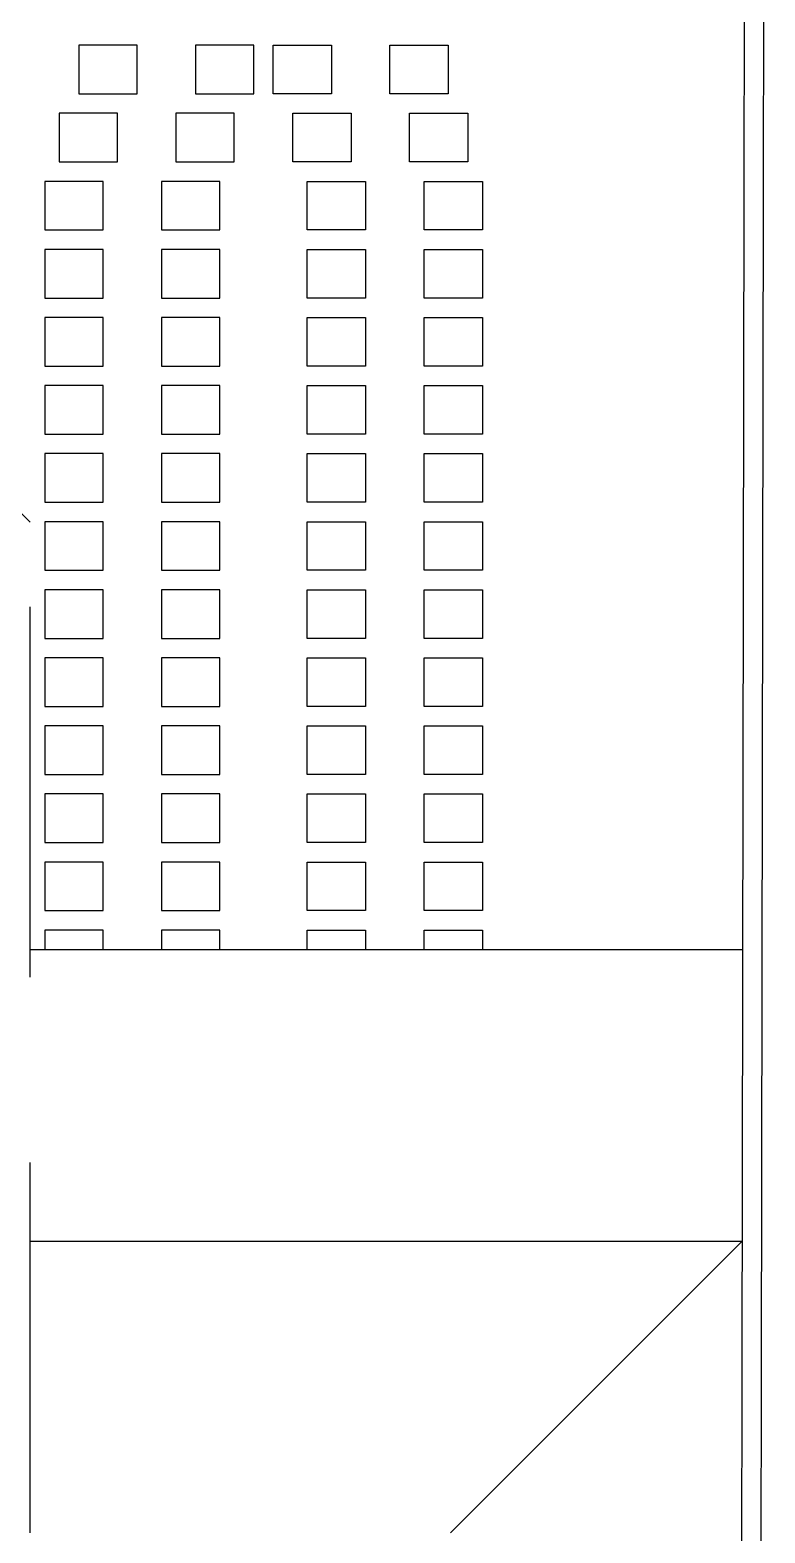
# Model space of a CAD drawing. Header units: millimetres. Extents: x 166 to 289, y 88 to 139.
# Drawn here: x 213.35 to 220.9, y 108.26 to 123.72 of the extents above; entities that cross this region are included whole.
import ezdxf

# ---------------------------------------------------------------- set-up
doc = ezdxf.new("R2010")
doc.units = ezdxf.units.MM
doc.header["$LTSCALE"] = 0.6
doc.linetypes.add('HIDDEN', pattern=[9.525, 6.35, -3.175])
for name, color, linetype in [('0.1', 1, 'Continuous'), ('0.3', 3, 'Continuous'), ('AR-PRJ', 1, 'HIDDEN')]:
    doc.layers.add(name, color=color, linetype=linetype)

msp = doc.modelspace()

# ---------------------------------------------------------------- linework, layer by layer
at = {"layer": '0.1'}
for p, q in [((213.347, 114.262), (220.674, 114.262)), ((213.347, 111.262), (220.669, 111.262)), ((220.669, 111.262), (217.669, 108.262))]:
    msp.add_line(p, q, dxfattribs=at)
at = {"layer": '0.1', "lineweight": -3}
for points in [[(213.847, 123.062), (214.447, 123.062), (214.447, 123.562), (213.847, 123.562)], [(215.047, 123.062), (215.647, 123.062), (215.647, 123.562), (215.047, 123.562)], [(216.448, 123.062), (215.848, 123.062), (215.848, 123.562), (216.448, 123.562)], [(217.648, 123.062), (217.048, 123.062), (217.048, 123.562), (217.648, 123.562)], [(213.647, 122.362), (214.247, 122.362), (214.247, 122.862), (213.647, 122.862)], [(214.847, 122.362), (215.447, 122.362), (215.447, 122.862), (214.847, 122.862)], [(216.648, 122.362), (216.048, 122.362), (216.048, 122.862), (216.648, 122.862)], [(217.848, 122.362), (217.248, 122.362), (217.248, 122.862), (217.848, 122.862)], [(213.497, 121.662), (214.097, 121.662), (214.097, 122.162), (213.497, 122.162)], [(214.697, 121.662), (215.297, 121.662), (215.297, 122.162), (214.697, 122.162)], [(216.798, 121.662), (216.198, 121.662), (216.198, 122.162), (216.798, 122.162)], [(217.998, 121.662), (217.398, 121.662), (217.398, 122.162), (217.998, 122.162)], [(213.497, 120.962), (214.097, 120.962), (214.097, 121.462), (213.497, 121.462)], [(214.697, 120.962), (215.297, 120.962), (215.297, 121.462), (214.697, 121.462)], [(216.798, 120.962), (216.198, 120.962), (216.198, 121.462), (216.798, 121.462)], [(217.998, 120.962), (217.398, 120.962), (217.398, 121.462), (217.998, 121.462)], [(213.497, 120.262), (214.097, 120.262), (214.097, 120.762), (213.497, 120.762)], [(214.697, 120.262), (215.297, 120.262), (215.297, 120.762), (214.697, 120.762)], [(216.798, 120.262), (216.198, 120.262), (216.198, 120.762), (216.798, 120.762)], [(217.998, 120.262), (217.398, 120.262), (217.398, 120.762), (217.998, 120.762)], [(213.497, 119.562), (214.097, 119.562), (214.097, 120.062), (213.497, 120.062)], [(214.697, 119.562), (215.297, 119.562), (215.297, 120.062), (214.697, 120.062)], [(216.798, 119.562), (216.198, 119.562), (216.198, 120.062), (216.798, 120.062)], [(217.998, 119.562), (217.398, 119.562), (217.398, 120.062), (217.998, 120.062)], [(213.497, 118.862), (214.097, 118.862), (214.097, 119.362), (213.497, 119.362)], [(214.697, 118.862), (215.297, 118.862), (215.297, 119.362), (214.697, 119.362)], [(216.798, 118.862), (216.198, 118.862), (216.198, 119.362), (216.798, 119.362)], [(217.998, 118.862), (217.398, 118.862), (217.398, 119.362), (217.998, 119.362)], [(213.497, 118.162), (214.097, 118.162), (214.097, 118.662), (213.497, 118.662)], [(214.697, 118.162), (215.297, 118.162), (215.297, 118.662), (214.697, 118.662)], [(216.798, 118.162), (216.198, 118.162), (216.198, 118.662), (216.798, 118.662)], [(217.998, 118.162), (217.398, 118.162), (217.398, 118.662), (217.998, 118.662)], [(213.497, 117.462), (214.097, 117.462), (214.097, 117.962), (213.497, 117.962)], [(214.697, 117.462), (215.297, 117.462), (215.297, 117.962), (214.697, 117.962)], [(216.798, 117.462), (216.198, 117.462), (216.198, 117.962), (216.798, 117.962)], [(217.998, 117.462), (217.398, 117.462), (217.398, 117.962), (217.998, 117.962)], [(213.497, 116.762), (214.097, 116.762), (214.097, 117.262), (213.497, 117.262)], [(214.697, 116.762), (215.297, 116.762), (215.297, 117.262), (214.697, 117.262)], [(216.798, 116.762), (216.198, 116.762), (216.198, 117.262), (216.798, 117.262)], [(217.998, 116.762), (217.398, 116.762), (217.398, 117.262), (217.998, 117.262)], [(213.497, 116.062), (214.097, 116.062), (214.097, 116.562), (213.497, 116.562)], [(214.697, 116.062), (215.297, 116.062), (215.297, 116.562), (214.697, 116.562)], [(216.798, 116.062), (216.198, 116.062), (216.198, 116.562), (216.798, 116.562)], [(217.998, 116.062), (217.398, 116.062), (217.398, 116.562), (217.998, 116.562)], [(213.497, 115.362), (214.097, 115.362), (214.097, 115.862), (213.497, 115.862)], [(214.697, 115.362), (215.297, 115.362), (215.297, 115.862), (214.697, 115.862)], [(216.798, 115.362), (216.198, 115.362), (216.198, 115.862), (216.798, 115.862)], [(217.998, 115.362), (217.398, 115.362), (217.398, 115.862), (217.998, 115.862)], [(213.497, 114.662), (214.097, 114.662), (214.097, 115.162), (213.497, 115.162)], [(214.697, 114.662), (215.297, 114.662), (215.297, 115.162), (214.697, 115.162)], [(216.798, 114.662), (216.198, 114.662), (216.198, 115.162), (216.798, 115.162)], [(217.998, 114.662), (217.398, 114.662), (217.398, 115.162), (217.998, 115.162)]]:
    msp.add_lwpolyline(points, close=True, dxfattribs=at)
for points in [[(214.097, 114.262), (214.097, 114.462), (213.497, 114.462), (213.497, 114.262)], [(215.297, 114.262), (215.297, 114.462), (214.697, 114.462), (214.697, 114.262)], [(216.198, 114.262), (216.198, 114.462), (216.798, 114.462), (216.798, 114.262)], [(217.398, 114.262), (217.398, 114.462), (217.998, 114.462), (217.998, 114.262)]]:
    msp.add_lwpolyline(points, dxfattribs=at)
at = {"layer": '0.3'}
for p, q in [((220.704, 132.476), (220.649, 99.012)), ((220.904, 132.476), (220.831, 88.096))]:
    msp.add_line(p, q, dxfattribs=at)
at = {"layer": 'AR-PRJ'}
for p, q in [((210.892, 121.112), (213.347, 118.657)), ((213.347, 108.262), (213.347, 118.657)), ((202.097, 108.262), (213.347, 108.262))]:
    msp.add_line(p, q, dxfattribs=at)

doc.saveas('drawing.dxf')
